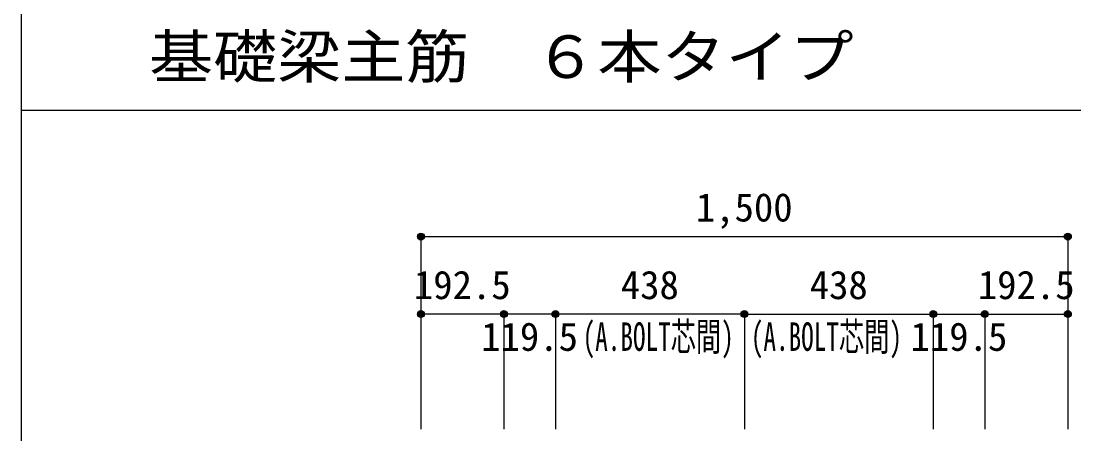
# Model space of a CAD drawing. Units: millimetres at full size, sheet at 1:30. Extents: x -5973 to 5954, y -4195 to 4201.
# Drawn here: x -5973 to -3532, y -973 to -15 of the extents above; entities that cross this region are included whole.
import ezdxf
from ezdxf.enums import TextEntityAlignment as Align

# ---------------------------------------------------------------- set-up
doc = ezdxf.new("R2010")
doc.units = ezdxf.units.MM
doc.header["$LTSCALE"] = 30
doc.header["$PDMODE"] = 32
doc.header["$PDSIZE"] = 15
for name, color, linetype in [('0-7_文字', 4, 'Continuous'), ('0-D_寸法', 4, 'Continuous'), ('6-7_文字', 7, 'Continuous'), ('F-0_枠', 6, 'Continuous')]:
    doc.layers.add(name, color=color, linetype=linetype)
doc.styles.add('ＭＳ ゴシック', font='')
doc.styles.get('ＭＳ ゴシック').set_extended_font_data('MS Gothic')

msp = doc.modelspace()

# ---------------------------------------------------------------- linework, layer by layer
at = {"layer": '0-D_寸法'}
for p, q in [((-5045.8, -515.12), (-5045.8, -695.12)), ((-5045.8, -515.12), (-5045.8, -695.12)), ((-5045.8, -515.12), (-3545.8, -515.12)), ((-5045.8, -515.12), (-3545.8, -515.12)), ((-3545.8, -515.12), (-3545.8, -962.16)), ((-5045.8, -695.12), (-5045.8, -962.16)), ((-4853.3, -695.12), (-5045.8, -695.12)), ((-4853.3, -695.12), (-4853.3, -962.16)), ((-4733.8, -695.12), (-4853.3, -695.12)), ((-4733.8, -695.12), (-4733.8, -962.16)), ((-4295.8, -695.12), (-4733.8, -695.12)), ((-4295.8, -695.12), (-4295.8, -962.16)), ((-4295.8, -695.12), (-3857.8, -695.12)), ((-3857.8, -695.12), (-3857.8, -962.16)), ((-3738.3, -695.12), (-3738.3, -962.16))]:
    msp.add_line(p, q, dxfattribs=at)
msp.add_lwpolyline([(-3857.8, -695.12), (-3738.3, -695.12), (-3545.8, -695.12)], dxfattribs=at)
for centre, radius in [((-5045.8, -515.12), 8), ((-5045.8, -515.12), 7.2), ((-5045.8, -515.12), 6.4), ((-5045.8, -515.12), 5.6), ((-5045.8, -515.12), 4.8), ((-5045.8, -515.12), 4), ((-5045.8, -515.12), 3.2), ((-3545.8, -515.12), 8), ((-3545.8, -515.12), 7.2), ((-3545.8, -515.12), 6.4), ((-3545.8, -515.12), 5.6), ((-3545.8, -515.12), 4.8), ((-3545.8, -515.12), 4), ((-3545.8, -515.12), 3.2), ((-5045.8, -515.12), 2.4), ((-5045.8, -515.12), 1.6), ((-5045.8, -515.12), 0.8), ((-3545.8, -515.12), 2.4), ((-3545.8, -515.12), 1.6), ((-3545.8, -515.12), 0.8), ((-5045.8, -695.12), 8), ((-5045.8, -695.12), 7.2), ((-5045.8, -695.12), 6.4), ((-5045.8, -695.12), 5.6), ((-5045.8, -695.12), 4.8), ((-5045.8, -695.12), 4), ((-5045.8, -695.12), 3.2), ((-5045.8, -695.12), 2.4), ((-5045.8, -695.12), 1.6), ((-5045.8, -695.12), 0.8), ((-4853.3, -695.12), 8), ((-4853.3, -695.12), 7.2), ((-4853.3, -695.12), 6.4), ((-4853.3, -695.12), 5.6), ((-4853.3, -695.12), 4.8), ((-4853.3, -695.12), 4), ((-4853.3, -695.12), 3.2), ((-4853.3, -695.12), 2.4), ((-4853.3, -695.12), 1.6), ((-4853.3, -695.12), 0.8), ((-4733.8, -695.12), 8), ((-4733.8, -695.12), 7.2), ((-4733.8, -695.12), 6.4), ((-4733.8, -695.12), 5.6), ((-4733.8, -695.12), 4.8), ((-4733.8, -695.12), 4), ((-4733.8, -695.12), 3.2), ((-4733.8, -695.12), 2.4), ((-4733.8, -695.12), 1.6), ((-4733.8, -695.12), 0.8), ((-4295.8, -695.12), 8), ((-4295.8, -695.12), 7.2), ((-4295.8, -695.12), 6.4), ((-4295.8, -695.12), 5.6), ((-4295.8, -695.12), 4.8), ((-4295.8, -695.12), 4), ((-4295.8, -695.12), 3.2), ((-4295.8, -695.12), 2.4), ((-4295.8, -695.12), 1.6), ((-4295.8, -695.12), 0.8), ((-3857.8, -695.12), 8), ((-3857.8, -695.12), 7.2), ((-3857.8, -695.12), 6.4), ((-3857.8, -695.12), 5.6), ((-3857.8, -695.12), 4.8), ((-3857.8, -695.12), 4), ((-3857.8, -695.12), 3.2), ((-3857.8, -695.12), 2.4), ((-3857.8, -695.12), 1.6), ((-3857.8, -695.12), 0.8), ((-3738.3, -695.12), 8), ((-3738.3, -695.12), 7.2), ((-3738.3, -695.12), 6.4), ((-3738.3, -695.12), 5.6), ((-3738.3, -695.12), 4.8), ((-3738.3, -695.12), 4), ((-3738.3, -695.12), 3.2), ((-3738.3, -695.12), 2.4), ((-3738.3, -695.12), 1.6), ((-3738.3, -695.12), 0.8), ((-3545.8, -695.12), 8), ((-3545.8, -695.12), 7.2), ((-3545.8, -695.12), 6.4), ((-3545.8, -695.12), 5.6), ((-3545.8, -695.12), 4.8), ((-3545.8, -695.12), 4), ((-3545.8, -695.12), 3.2), ((-3545.8, -695.12), 2.4), ((-3545.8, -695.12), 1.6), ((-3545.8, -695.12), 0.8)]:
    msp.add_circle(centre, radius, dxfattribs=at)
at = {"layer": '0-D_寸法', "color": 7}
for p in [(-5045.8, -515.12), (-5045.8, -515.12), (-3545.8, -515.12), (-5045.8, -695.12), (-5045.8, -695.12), (-4853.3, -695.12), (-4733.8, -695.12), (-4733.8, -695.12), (-4295.8, -695.12), (-4295.8, -695.12), (-3857.8, -695.12), (-3857.8, -695.12), (-3738.3, -695.12), (-3738.3, -695.12), (-3545.8, -695.12), (-3545.8, -695.12)]:
    msp.add_point(p, dxfattribs=at)
at = {"layer": 'F-0_枠'}
msp.add_line((-5972.88, 4201.15), (-5972.88, -4195.24), dxfattribs=at)
at = {"layer": 'F-0_枠', "color": 2}
msp.add_line((-5972.88, -222.05), (3723.6, -222.05), dxfattribs=at)

# ---------------------------------------------------------------- texts
at = {"layer": '0-7_文字', "style": 'ＭＳ ゴシック', "width": 0.65}
for p in [(-4670.8, -800.12), (-4280.8, -800.12)]:
    msp.add_text('(A.BOLT芯間)', height=65.98, dxfattribs=at).set_placement(p, align=Align.BOTTOM_LEFT)
at = {"layer": '0-D_寸法', "style": 'ＭＳ ゴシック'}
for s, p in [('1,500', (-4408.3, -500.12)), ('192.5', (-5062.05, -680.12)), ('438', (-4582.3, -680.12)), ('438', (-4144.3, -680.12)), ('192.5', (-3754.55, -680.12)), ('119.5', (-4906.05, -800.12)), ('119.5', (-3910.55, -800.12))]:
    msp.add_text(s, height=65.98, dxfattribs=at).set_placement(p, align=Align.BOTTOM_LEFT)
at = {"layer": '6-7_文字', "color": 2, "style": 'ＭＳ ゴシック', "width": 1.1}
msp.add_text('\u3000\u3000基礎梁主筋\u3000６本タイプ', height=98.97, dxfattribs=at).set_placement((-5972.88, -177.05), align=Align.BOTTOM_LEFT)

doc.saveas('drawing.dxf')
